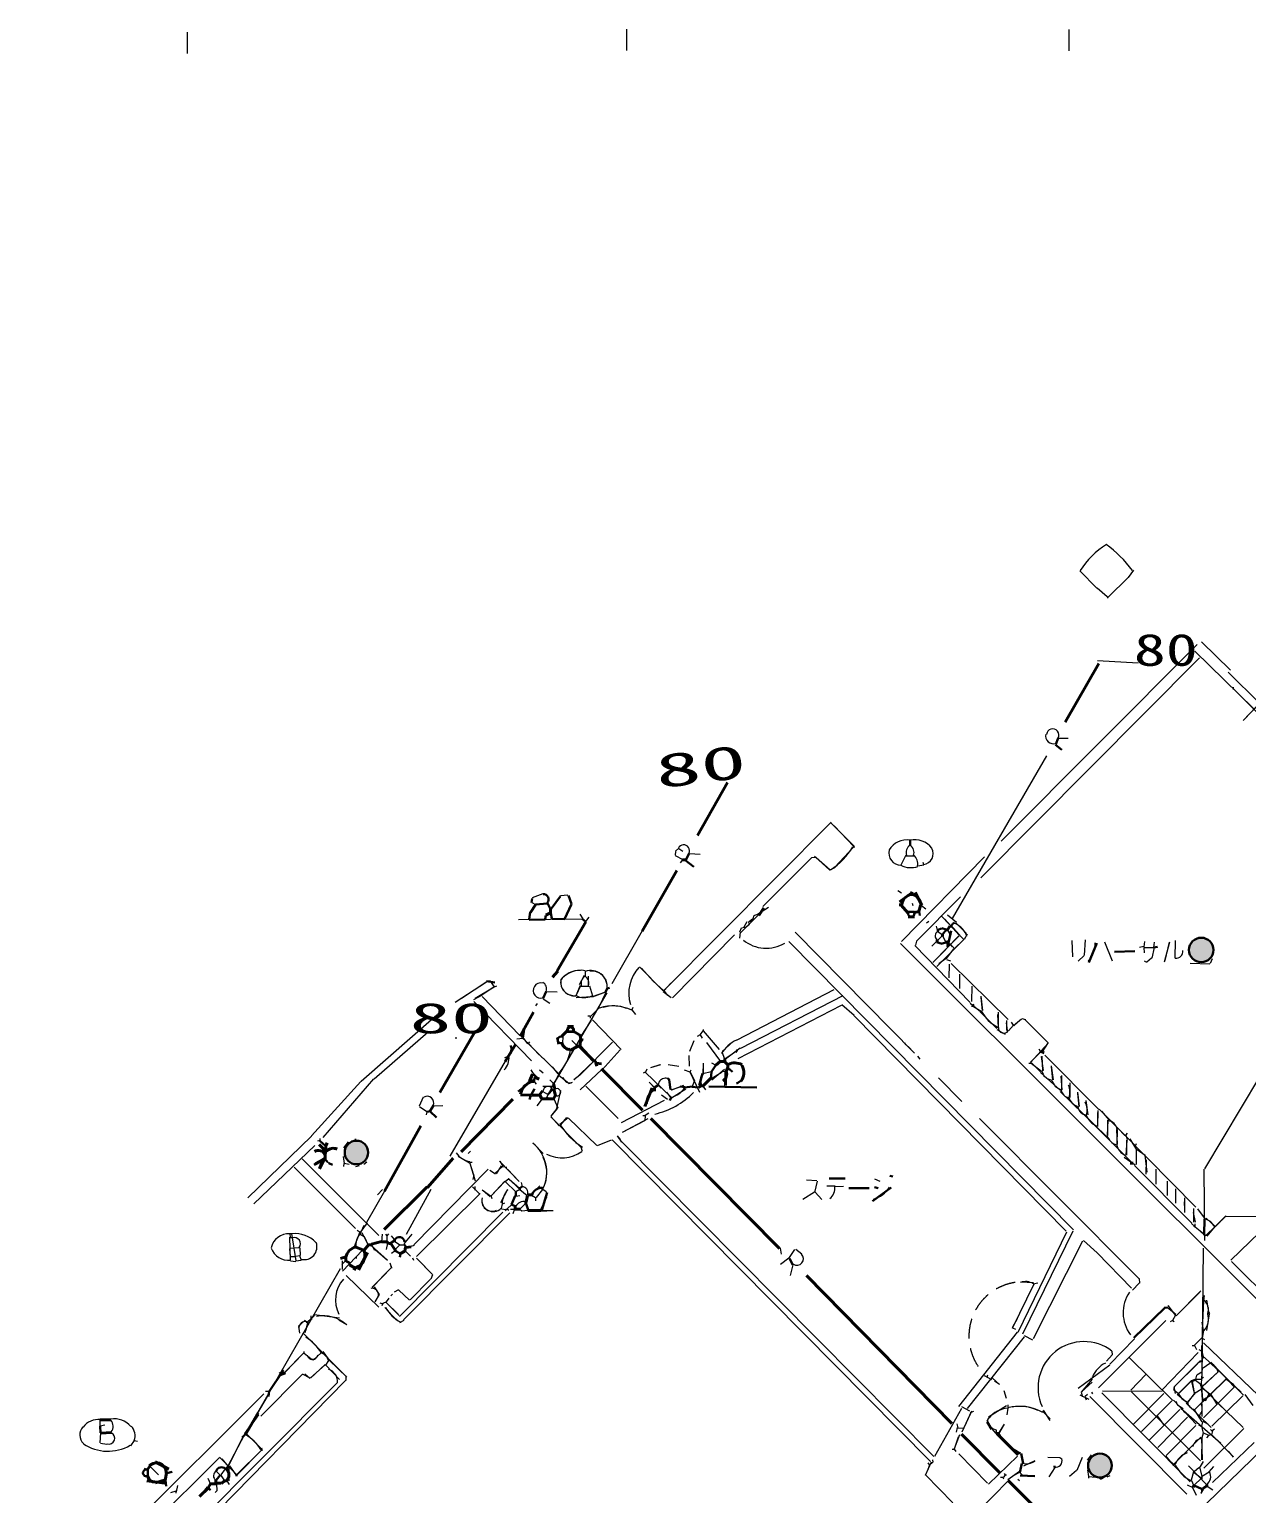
# Model space of a CAD drawing. Header units: millimetres. Extents: x -23299 to 140949, y -27274 to 87783.
# Drawn here: x 66662 to 93866, y 54684 to 87425 of the extents above; entities that cross this region are included whole.
import ezdxf

# ---------------------------------------------------------------- set-up
doc = ezdxf.new("R2010")
doc.units = ezdxf.units.MM
doc.linetypes.add('DASHED', pattern=[666.674799, 446.523571, -220.151228])
for name, color, linetype, lineweight in [('A_DASHED', 8, 'DASHED', 18), ('A_HATCH', 252, 'CONTINUOUS', 15), ('A_MED', 9, 'CONTINUOUS', 20), ('A_THIN', 8, 'CONTINUOUS', 15), ('CHECK', 2, 'CONTINUOUS', 35), ('FRAME', 8, 'CONTINUOUS', 60), ('P_LEADER', 140, 'CONTINUOUS', 20), ('P_NOMARK', 6, 'CONTINUOUS', 35), ('P_R', 5, 'CONTINUOUS', 40), ('P_R_MARK', 5, 'CONTINUOUS', 25), ('P_SIZE', 140, 'CONTINUOUS', 13), ('SYM', 4, 'CONTINUOUS', 25), ('TEXT_SHAPE', 7, 'CONTINUOUS', 30)]:
    doc.layers.add(name, color=color, linetype=linetype, lineweight=lineweight)
doc.styles.add('JP', font='msgothic.ttc')

msp = doc.modelspace()

# ---------------------------------------------------------------- hatches: boundary and pattern name
at = {"layer": 'TEXT_SHAPE'}
h = msp.add_hatch(color=7, dxfattribs=at)
h.dxf.hatch_style = 1
edge = h.paths.add_edge_path()
edge.add_arc((92850, 66842), 273, 0, 360)
h = msp.add_hatch(color=7, dxfattribs=at)
h.dxf.hatch_style = 1
edge = h.paths.add_edge_path()
edge.add_arc((73973, 62313), 263, 0, 360)
h = msp.add_hatch(color=7, dxfattribs=at)
h.dxf.hatch_style = 1
edge = h.paths.add_edge_path()
edge.add_arc((90588, 55315), 266, 0, 360)

# ---------------------------------------------------------------- linework, layer by layer
at = {"layer": 'A_DASHED', "lineweight": 15}
msp.add_arc((88873, 58208), 1214, 98.6226, 213.9325, dxfattribs=at)
at = {"layer": 'A_HATCH', "lineweight": 15}
for p, q in [((91331, 56233), (92016, 56925)), ((91515, 56075), (92196, 56763)), ((92373, 56568), (91697, 55891)), ((92540, 56395), (91882, 55721)), ((92065, 55537), (92728, 56210)), ((92843, 55952), (92247, 55353))]:
    msp.add_line(p, q, dxfattribs=at)
at = {"layer": 'A_MED', "lineweight": 20}
for p, q in [((92859, 73727), (93502, 73099)), ((93453, 73049), (94161, 72350)), ((87289, 67544), (89400, 71179)), ((85075, 69145), (85109, 69145)), ((84139, 68899), (83051, 67811)), ((84244, 68906), (84142, 68900)), ((84555, 68623), (84243, 68900)), ((86249, 68963), (86139, 68737)), ((86260, 68946), (86429, 68946)), ((86651, 68739), (86514, 68712)), ((77893, 67903), (77973, 67856)), ((78139, 68099), (77898, 68008)), ((78530, 68056), (78699, 68074)), ((86596, 67836), (86693, 67763)), ((79021, 67527), (77596, 67517)), ((78963, 67638), (79029, 67535)), ((79164, 67575), (79092, 67475)), ((82556, 67226), (82947, 67617)), ((82845, 67597), (82829, 67529)), ((82932, 67637), (82847, 67603)), ((86762, 67475), (86710, 67443)), ((80355, 67266), (79682, 66084)), ((82544, 67239), (82535, 67103)), ((86830, 66928), (87062, 67157)), ((86962, 67252), (87063, 67184)), ((87070, 67155), (87146, 67015)), ((87247, 66963), (87283, 66913)), ((89960, 67050), (89976, 66691)), ((90687, 67022), (90857, 66597)), ((79063, 66268), (78951, 66060)), ((79083, 66372), (79083, 66253)), ((79150, 66257), (79149, 66031)), ((78217, 65916), (78455, 65905)), ((78997, 66031), (79166, 66031)), ((79182, 66036), (79246, 65814)), ((79537, 65899), (79238, 65796)), ((79537, 65898), (79241, 65788)), ((87721, 66030), (87719, 65689)), ((78143, 65750), (78295, 65649)), ((78883, 65778), (79234, 65797)), ((79402, 65554), (79207, 65358)), ((79401, 65555), (79223, 65376)), ((84803, 65603), (82495, 64405)), ((87751, 65637), (87771, 65588)), ((87929, 65805), (87961, 65488)), ((87929, 65775), (87955, 65486)), ((79209, 65257), (78989, 64916)), ((87911, 65461), (88282, 65087)), ((88838, 65311), (88922, 65286)), ((88838, 65311), (88922, 65286)), ((78581, 64908), (78580, 64755)), ((81651, 64941), (81701, 64872)), ((82478, 64619), (82460, 64585)), ((77381, 64466), (77280, 64428)), ((81401, 64482), (81411, 64244)), ((81720, 64312), (81716, 64074)), ((81718, 64312), (81723, 64074)), ((89001, 64310), (89051, 64310)), ((89274, 64457), (89317, 64144)), ((89287, 64463), (89303, 64141)), ((90562, 63273), (89352, 64488)), ((89494, 64254), (89539, 63941)), ((89499, 64226), (89525, 63937)), ((77873, 64161), (77927, 64061)), ((77939, 63905), (77989, 63837)), ((78228, 63553), (78509, 64085)), ((78719, 63857), (78802, 63885)), ((80428, 64110), (80378, 64089)), ((80954, 63955), (80999, 63712)), ((81648, 63658), (81426, 64124)), ((81447, 64157), (81429, 64124)), ((89257, 64103), (89708, 63699)), ((89712, 64022), (89733, 63715)), ((89728, 64038), (89726, 63714)), ((78138, 63680), (78242, 63617)), ((78373, 63785), (78140, 63785)), ((78450, 63293), (78539, 63699)), ((80718, 63821), (80785, 63753)), ((81006, 63711), (81207, 63782)), ((81021, 63712), (81289, 63816)), ((90088, 63659), (90120, 63343)), ((90088, 63630), (90114, 63341)), ((78122, 63512), (78003, 63359)), ((78380, 63515), (78474, 63315)), ((90272, 63474), (90313, 63157)), ((90533, 63204), (90534, 62897)), ((90537, 63255), (90536, 62897)), ((90762, 63034), (90749, 62693)), ((90757, 63033), (90755, 62693)), ((90957, 62828), (90972, 62489)), ((90971, 62829), (90966, 62489)), ((91163, 62710), (91194, 62591)), ((91185, 62591), (91169, 62250)), ((91178, 62591), (91177, 62250)), ((91415, 62369), (91266, 62620)), ((78987, 62442), (79018, 62341)), ((91397, 62369), (91396, 62046)), ((91400, 62369), (91399, 62097)), ((91592, 62250), (91635, 61874)), ((91295, 62097), (91328, 62097)), ((92643, 60734), (91356, 62022)), ((91617, 62148), (91615, 61825)), ((91836, 61944), (91834, 61603)), ((92907, 61944), (92926, 60344)), ((85551, 61726), (85669, 61674)), ((92089, 61672), (92087, 61348)), ((92274, 61501), (92273, 61178)), ((92477, 61297), (92475, 60974)), ((92679, 61059), (92678, 60752)), ((94585, 60947), (93512, 59906)), ((92636, 60725), (92911, 60478)), ((72497, 59906), (72486, 60417)), ((72501, 60416), (72535, 60416)), ((74040, 60517), (73924, 60207)), ((74060, 60535), (74060, 60484)), ((74670, 60283), (74639, 60146)), ((74653, 60450), (74652, 60314)), ((74750, 60447), (74820, 60363)), ((74824, 60334), (74941, 60247)), ((74940, 60246), (74838, 60144)), ((74940, 60246), (75007, 60246)), ((75061, 60312), (75043, 60279)), ((72480, 60161), (72489, 59990)), ((72703, 60182), (72483, 60167)), ((72499, 59991), (72618, 59991)), ((72703, 60006), (72618, 59988)), ((72703, 60008), (72736, 59906)), ((72707, 60178), (72714, 60008)), ((74836, 60111), (74754, 60057)), ((75064, 60116), (75180, 59995)), ((71766, 56499), (73616, 59717)), ((73730, 59894), (73647, 59807)), ((73651, 59893), (73650, 59698)), ((74721, 59843), (74753, 59724)), ((89110, 59370), (89005, 59157)), ((91463, 59494), (91472, 59392)), ((92898, 58999), (92871, 58341)), ((92917, 59119), (92904, 59000)), ((73036, 58667), (72869, 58515)), ((73038, 58689), (73597, 58615)), ((72890, 58519), (72817, 58278)), ((72950, 58595), (72882, 58527)), ((73582, 58574), (73760, 58470)), ((90551, 57052), (92060, 58558)), ((90864, 57792), (90861, 57871)), ((92218, 56772), (91232, 57735)), ((92896, 57726), (92850, 57638)), ((72762, 57353), (71835, 56415)), ((72940, 57265), (72764, 57355)), ((73734, 57319), (73734, 57216)), ((92857, 57143), (92876, 57502)), ((71944, 56979), (72012, 56979)), ((88189, 57264), (88340, 57126)), ((90415, 57245), (90167, 56957)), ((92238, 57073), (92266, 56922)), ((92631, 57191), (92691, 56935)), ((92860, 57060), (92844, 57009)), ((71978, 56861), (71755, 56476)), ((88526, 56669), (88526, 56617)), ((90137, 56895), (90335, 56801)), ((93070, 56167), (92515, 56709)), ((92881, 56787), (92860, 56685)), ((92863, 56685), (92862, 56412)), ((93050, 56923), (93050, 56872)), ((68239, 56333), (68235, 56197)), ((88529, 56600), (88506, 56448)), ((89305, 56532), (89474, 56362)), ((89323, 56516), (89470, 56359)), ((68246, 55823), (68264, 56043)), ((71476, 56021), (71081, 55267)), ((87393, 56161), (87374, 56059)), ((88443, 56241), (88322, 56025)), ((92855, 56190), (92891, 56037)), ((92898, 56046), (93016, 55995)), ((93081, 56000), (93013, 55983)), ((93101, 56088), (93082, 56003)), ((68397, 55782), (68254, 55805)), ((69009, 55872), (68920, 55756)), ((71428, 55936), (71108, 55302)), ((89135, 55416), (88882, 55300)), ((89419, 55499), (89690, 55492)), ((89692, 55496), (89737, 55462)), ((90191, 55497), (90069, 55201)), ((69243, 55253), (69190, 55125)), ((70648, 55031), (70711, 54901)), ((70835, 55192), (70919, 55107)), ((70934, 55106), (71023, 54972)), ((71037, 55244), (70940, 55104)), ((71123, 55267), (71122, 54970)), ((88805, 55151), (88870, 55081)), ((88875, 55088), (89129, 55081)), ((89577, 55268), (89444, 55062)), ((90063, 55203), (89907, 55070)), ((90332, 55068), (90332, 55034)), ((92676, 55173), (92625, 54985)), ((92800, 55262), (92697, 55178)), ((92851, 55022), (92701, 54882)), ((93027, 55167), (92860, 55060)), ((69935, 54732), (69935, 54698)), ((69977, 54867), (69944, 54730)), ((70843, 54903), (70853, 54750)), ((71075, 54973), (71125, 54887)), ((88543, 54979), (87845, 54267)), ((92533, 54880), (92665, 54822)), ((92635, 54983), (92680, 54878)), ((92652, 54822), (92735, 54651)), ((92980, 54856), (93113, 54768))]:
    msp.add_line(p, q, dxfattribs=at)
for centre, radius, start, end in [((86267, 68844), 456, 80.0678, 149.1912), ((86451, 69019), 194, 123.4583, 197.8592), ((86446, 68829), 478, 36.5864, 101.9989), ((86248, 69022), 186, 340.2862, 58.1155), ((86624, 68991), 237, 276.0406, 30.6832), ((86144, 69014), 277, 166.86, 269.2828), ((86234, 68760), 281, 351.6251, 45.3099), ((86354, 69148), 467, 242.6028, 290.3804), ((87023, 67155), 120, 120.4698, 228.5847), ((87055, 67155), 182, 312.8059, 46.2206), ((78967, 66093), 201, 342.7859, 54.1496), ((78092, 65935), 170, 77.2826, 287.7272), ((78047, 65968), 174, 341.9446, 59.9517), ((88711, 65896), 882, 208.0272, 242.9344), ((88435, 65097), 118, 174.089, 329.6712), ((89524, 64179), 239, 189.4645, 266.1191), ((89837, 64051), 353, 199.2589, 251.7938), ((78256, 63675), 115, 29.3986, 176.2569), ((78454, 63658), 82.5, 240.4388, 128.4694), ((90297, 63359), 205, 185.4277, 266.0823), ((85367, 61861), 611, 285.3799, 328.0725), ((72587, 60276), 134, 319.8341, 110.4397), ((74199, 59015), 696, 137.9741, 207.1072), ((91933, 58729), 828, 146.29, 216.3714), ((72993, 57816), 127, 195.9995, 342.9406), ((68210, 55911), 433, 84.8942, 142.6799), ((68565, 55878), 479, 40.2021, 99.9553), ((68325, 56192), 211, 323.1597, 41.2197), ((68054, 56000), 264, 137.4997, 227.0219), ((68441, 55925), 130, 252.7517, 65.9899), ((68730, 55984), 297, 338.2775, 45.0683), ((68421, 56625), 991, 236.2369, 299.9253), ((88942, 55657), 303, 254.4968, 309.1605), ((89595, 55421), 147, 260.5977, 15.6119), ((70902, 55085), 124, 121.9849, 235.1245)]:
    msp.add_arc(centre, radius, start, end, dxfattribs=at)
at = {"layer": 'A_THIN', "lineweight": 15}
for p, q in [((92759, 73674), (88380, 69276)), ((92813, 73369), (87923, 68455)), ((94016, 72241), (92706, 73523)), ((93561, 72717), (93561, 72666)), ((94655, 71591), (93694, 72563)), ((93788, 71974), (94356, 72564)), ((93789, 71973), (94357, 72563)), ((80849, 65940), (84581, 69695)), ((84582, 69677), (85094, 69160)), ((84649, 69617), (85086, 69156)), ((85081, 69143), (84663, 68689)), ((84554, 68622), (84207, 68937)), ((86151, 67028), (88006, 68921)), ((86629, 68803), (86645, 68752)), ((84668, 68683), (84566, 68632)), ((86068, 68170), (86151, 68117)), ((83179, 67789), (82931, 67636)), ((86389, 67884), (86409, 67835)), ((87469, 68030), (86487, 67035)), ((82699, 67468), (82632, 67348)), ((82762, 67480), (82729, 67462)), ((82732, 67461), (82749, 67428)), ((87539, 67086), (87054, 67589)), ((87435, 67181), (87122, 67531)), ((87382, 67456), (87184, 67616)), ((87331, 67452), (87300, 67431)), ((82418, 67181), (81032, 65769)), ((82570, 67327), (82536, 67242)), ((82644, 67345), (82576, 67328)), ((82757, 67413), (82653, 67330)), ((86445, 64534), (83774, 67237)), ((87440, 67155), (86856, 66560)), ((86890, 66596), (87435, 67157)), ((86924, 67372), (86952, 67285)), ((87253, 67396), (87442, 67185)), ((87338, 67440), (87305, 67423)), ((87337, 67442), (87371, 67442)), ((87372, 67443), (87604, 67206)), ((87618, 67195), (87554, 67077)), ((83632, 67028), (89999, 60581)), ((94389, 58736), (86132, 66987)), ((86454, 66938), (87689, 65663)), ((86484, 67035), (86462, 66950)), ((87545, 67074), (86944, 66472)), ((87325, 66875), (87154, 66650)), ((87177, 66953), (87156, 66922)), ((87185, 66947), (87167, 66914)), ((87289, 66919), (87322, 66885)), ((87546, 67078), (87331, 66867)), ((80827, 65926), (80299, 66464)), ((87156, 66654), (86990, 66529)), ((87160, 66630), (87247, 66601)), ((87215, 66523), (87213, 66217)), ((87264, 66542), (88534, 65284)), ((80344, 66431), (80603, 66147)), ((80604, 66147), (80834, 65936)), ((87451, 66302), (87450, 65979)), ((79565, 65879), (78382, 63855)), ((78979, 66040), (78873, 65812)), ((78972, 66046), (78875, 65813)), ((79549, 65890), (79392, 65559)), ((80823, 65916), (81002, 65776)), ((80834, 65939), (80923, 65824)), ((80996, 66099), (80852, 65934)), ((84643, 65952), (82470, 64821)), ((84845, 65817), (82552, 64639)), ((78011, 65642), (77975, 65592)), ((80148, 65554), (80128, 65504)), ((80130, 65504), (80212, 65400)), ((85094, 65379), (84817, 65613)), ((87684, 65648), (87920, 65466)), ((87719, 65587), (87770, 65587)), ((87765, 65580), (87932, 65475)), ((79146, 65368), (79197, 65368)), ((79197, 65368), (79197, 65317)), ((79886, 64616), (79246, 65280)), ((85088, 65373), (89831, 60554)), ((88301, 65400), (88313, 65110)), ((88311, 65451), (88310, 65110)), ((88490, 65211), (88513, 65040)), ((88497, 65263), (88496, 65042)), ((88653, 65157), (88541, 65031)), ((88600, 65230), (88649, 65162)), ((88654, 65155), (88836, 65303)), ((88660, 65148), (88834, 65305)), ((88918, 65278), (89410, 64787)), ((88918, 65278), (89424, 64773)), ((81651, 64944), (81583, 64909)), ((81716, 65030), (81648, 64945)), ((81720, 65061), (81720, 65027)), ((82083, 64612), (81728, 65034)), ((88280, 65062), (88472, 64962)), ((78488, 64081), (77810, 64747)), ((77816, 64749), (78057, 64499)), ((77838, 64790), (77820, 64757)), ((78785, 64819), (78912, 64692)), ((79693, 64782), (78968, 64044)), ((79868, 64605), (79462, 64164)), ((81512, 64807), (81416, 64573)), ((82113, 64351), (81802, 64770)), ((82135, 64562), (82200, 64410)), ((82393, 64792), (82142, 64572)), ((82459, 64574), (82211, 64410)), ((82547, 64648), (82218, 64401)), ((86223, 64770), (86243, 64720)), ((86304, 64681), (86425, 64548)), ((89273, 64574), (89033, 64333)), ((89433, 64759), (89038, 64322)), ((89218, 64631), (89254, 64581)), ((89429, 64774), (89297, 64562)), ((77294, 64352), (76061, 62231)), ((78108, 64447), (78157, 64411)), ((78346, 64228), (78470, 64070)), ((78840, 63934), (79282, 64359)), ((80462, 64176), (80429, 64108)), ((80770, 64271), (80543, 64206)), ((80752, 64275), (80547, 64209)), ((80938, 64282), (81174, 64241)), ((81906, 64318), (82007, 64266)), ((86513, 64465), (86565, 64398)), ((89052, 64311), (89278, 64128)), ((89058, 64321), (89262, 64114)), ((78060, 64163), (78143, 64093)), ((78293, 63938), (78377, 63853)), ((78485, 64030), (78379, 63852)), ((78504, 64033), (78716, 63864)), ((78968, 64044), (78833, 63941)), ((78975, 63711), (79458, 64165)), ((81003, 63547), (80427, 64107)), ((80512, 63887), (80643, 63754)), ((80512, 63887), (80630, 63767)), ((81293, 64161), (81426, 64119)), ((81421, 64121), (81527, 63920)), ((81526, 63921), (81471, 63787)), ((81901, 64113), (81716, 64071)), ((82143, 64106), (81894, 63956)), ((82199, 64170), (81914, 63932)), ((82241, 64127), (82139, 64117)), ((87501, 63455), (86979, 63983)), ((89913, 63868), (89912, 63544)), ((94151, 64005), (92926, 61947)), ((78241, 63547), (78240, 63513)), ((79095, 63795), (79819, 63076)), ((80786, 63603), (80924, 63506)), ((80898, 63663), (80993, 63539)), ((81330, 63732), (81012, 63530)), ((81710, 63798), (81775, 63711)), ((90725, 62679), (89695, 63680)), ((91292, 62095), (89871, 63520)), ((78462, 63306), (78316, 63127)), ((78452, 63293), (78316, 63128)), ((79899, 62983), (80854, 63485)), ((80508, 63191), (80423, 63139)), ((92730, 61089), (90568, 63284)), ((90623, 63238), (90784, 63042)), ((78315, 63112), (78979, 62438)), ((78318, 63117), (78500, 62911)), ((78518, 62944), (78703, 63093)), ((78669, 63099), (78530, 62930)), ((78711, 63079), (79347, 62473)), ((80486, 63064), (79914, 62763)), ((80407, 63023), (79914, 62763)), ((80373, 63138), (80424, 63138)), ((80427, 63137), (80415, 63023)), ((87896, 63070), (91455, 59496)), ((73784, 62554), (73680, 62420)), ((73934, 62612), (73968, 62612)), ((79359, 62467), (79671, 62599)), ((79686, 62598), (86800, 55404)), ((79799, 62687), (79894, 62541)), ((79799, 62684), (79867, 62600)), ((79902, 62548), (86873, 55520)), ((90993, 62846), (91145, 62693)), ((91196, 62744), (91162, 62710)), ((73044, 62469), (71677, 61166)), ((73675, 62220), (73697, 62067)), ((91128, 62212), (91373, 62038)), ((91396, 62507), (91378, 62473)), ((91421, 62379), (91599, 62256)), ((73955, 60616), (72580, 61986)), ((74472, 60460), (72761, 62168)), ((73326, 62105), (73360, 62071)), ((73690, 62067), (73687, 61999)), ((73695, 62071), (73813, 62055)), ((74034, 62012), (73950, 61992)), ((74204, 62099), (74137, 62047)), ((76916, 61942), (75258, 60249)), ((74597, 61447), (74198, 60751)), ((74553, 61485), (74440, 61366)), ((75637, 61484), (75086, 60483)), ((76737, 61395), (75313, 59989)), ((77244, 60980), (74938, 58645)), ((77399, 60967), (75026, 58569)), ((92467, 61212), (92479, 61042)), ((92671, 60972), (92712, 60752)), ((92770, 61051), (92939, 60826)), ((73988, 60580), (74057, 60531)), ((74211, 60740), (74048, 60519)), ((74140, 60683), (74070, 60531)), ((92676, 60665), (92710, 60648)), ((92711, 60718), (92711, 60650)), ((92712, 60651), (92904, 60502)), ((92944, 60448), (93403, 60893)), ((92960, 60846), (93155, 60667)), ((93157, 60659), (92975, 60442)), ((93399, 60896), (93164, 60651)), ((94118, 60877), (93407, 60885)), ((94220, 60877), (93407, 60884)), ((72481, 60501), (72495, 60415)), ((72485, 60502), (72535, 60502)), ((72624, 59890), (72530, 60501)), ((74059, 60484), (74145, 60434)), ((74093, 60527), (74237, 60244)), ((74142, 60432), (74236, 60241)), ((74311, 60245), (74378, 60131)), ((74544, 60485), (74530, 60314)), ((74619, 60484), (74653, 60450)), ((74690, 60498), (74654, 60449)), ((75007, 60246), (75041, 60246)), ((75041, 60280), (75041, 60246)), ((75209, 60489), (75064, 60309)), ((88757, 58294), (89849, 60537)), ((88865, 58262), (89985, 60565)), ((90195, 60331), (89094, 58148)), ((90523, 60071), (90218, 60345)), ((73659, 59659), (74109, 60127)), ((73967, 59991), (73967, 59940)), ((74301, 60233), (74668, 59906)), ((74390, 60144), (74670, 59909)), ((75264, 60237), (75062, 60176)), ((75225, 59956), (75245, 59906)), ((75317, 59954), (75671, 59587)), ((75346, 59923), (75671, 59587)), ((91291, 59281), (90524, 60073)), ((92872, 57263), (92899, 60174)), ((72497, 59891), (72615, 59873)), ((72737, 59898), (72618, 59885)), ((74733, 59719), (74326, 59305)), ((74746, 59735), (74331, 59304)), ((74715, 59844), (74759, 59741)), ((93527, 59877), (94471, 58937)), ((74476, 58854), (73745, 59563)), ((74344, 59289), (74293, 59272)), ((74370, 59307), (74479, 59141)), ((75630, 59480), (75176, 59021)), ((75630, 59480), (75176, 59021)), ((75674, 59578), (75636, 59478)), ((75674, 59578), (75636, 59478)), ((89109, 59369), (88626, 58375)), ((88810, 59425), (89103, 59410)), ((89199, 59392), (89098, 59372)), ((91465, 59389), (91318, 59237)), ((74481, 59138), (74382, 58972)), ((74493, 58951), (74561, 58933)), ((74563, 58935), (74542, 58885)), ((74644, 58974), (74561, 58936)), ((74635, 58963), (74926, 58669)), ((74638, 58961), (74903, 58701)), ((74693, 59057), (74640, 58973)), ((74778, 59144), (74744, 59110)), ((74914, 59244), (74816, 59191)), ((74914, 59244), (74816, 59191)), ((75158, 59012), (74918, 59235)), ((75158, 59012), (74918, 59235)), ((92816, 59194), (92291, 58664)), ((92840, 59220), (92293, 58662)), ((92966, 59011), (93020, 58711)), ((72951, 58663), (72950, 58595)), ((74609, 58847), (74868, 58566)), ((92283, 58690), (92094, 58841)), ((92103, 58891), (92272, 58670)), ((92277, 58677), (92207, 58559)), ((93027, 58708), (92965, 58330)), ((93042, 58725), (93009, 58707)), ((72679, 58424), (72703, 58276)), ((72827, 58562), (72681, 58429)), ((73725, 57320), (72774, 58283)), ((72833, 58547), (72866, 58529)), ((72886, 58526), (72844, 58341)), ((72868, 58524), (72851, 58507)), ((72950, 58595), (72984, 58595)), ((75035, 58558), (74935, 58504)), ((87433, 56635), (88747, 58296)), ((88735, 58593), (88636, 58407)), ((88636, 58393), (88700, 58364)), ((92211, 58556), (92159, 58524)), ((92210, 58555), (92243, 58537)), ((92865, 58522), (92897, 58334)), ((92901, 58336), (92873, 58165)), ((87625, 56592), (88900, 58188)), ((88897, 58222), (89079, 58124)), ((91361, 58150), (90806, 57583)), ((92649, 57995), (92699, 57995)), ((92862, 58172), (92694, 58000)), ((92699, 57995), (92746, 57908)), ((92871, 57501), (92867, 57997)), ((92869, 58164), (92921, 58132)), ((92899, 58060), (94128, 56882)), ((72784, 57822), (72379, 57400)), ((72786, 57825), (72382, 57409)), ((72795, 57863), (72794, 57812)), ((72990, 57673), (72801, 57820)), ((73183, 57831), (73005, 57673)), ((73223, 57862), (73363, 57669)), ((73347, 57663), (73280, 57560)), ((73365, 57671), (73760, 57287)), ((90734, 57651), (90860, 57789)), ((92781, 57841), (91979, 57008)), ((92832, 57660), (92253, 57078)), ((92850, 57639), (92764, 57606)), ((92798, 57906), (92866, 57871)), ((92862, 57874), (92898, 57722)), ((92915, 57738), (93740, 56952)), ((93596, 57067), (93064, 57625)), ((72249, 57403), (72269, 57354)), ((72933, 57260), (72817, 57360)), ((73275, 57568), (72946, 57272)), ((73270, 57572), (72948, 57270)), ((73287, 57559), (73591, 57237)), ((87998, 57325), (88161, 57237)), ((88075, 57331), (88059, 57280)), ((90101, 57044), (90809, 57569)), ((91612, 57349), (91277, 57002)), ((92771, 57598), (92252, 57079)), ((92748, 57333), (92726, 57247)), ((92864, 57403), (92751, 57335)), ((93227, 57411), (92863, 57069)), ((93227, 57411), (92873, 57084)), ((93041, 57597), (92893, 57489)), ((93798, 56886), (93243, 57436)), ((69682, 53284), (73539, 57163)), ((69767, 53175), (73726, 57214)), ((88231, 57207), (88343, 57130)), ((88440, 56991), (88492, 56822)), ((90410, 57178), (90173, 56962)), ((90646, 56986), (91979, 56980)), ((92250, 57078), (92231, 57010)), ((92235, 57004), (92333, 56932)), ((92636, 57205), (92347, 56932)), ((92633, 57212), (92350, 56925)), ((92646, 57195), (92695, 56937)), ((92709, 56567), (93396, 57240)), ((92880, 57030), (92712, 56940)), ((92846, 57011), (92715, 56934)), ((92724, 57222), (92842, 57136)), ((92730, 57246), (92865, 57246)), ((93352, 56580), (92859, 57079)), ((92859, 57076), (92881, 56787)), ((92860, 57009), (92874, 56786)), ((92865, 57060), (93044, 56915)), ((92900, 57279), (92867, 57261)), ((92903, 56379), (93589, 57067)), ((93397, 57240), (93049, 56896)), ((93397, 57255), (93576, 57127)), ((66662, 51694), (71906, 56914)), ((88500, 56650), (88094, 56392)), ((90169, 56956), (90187, 56871)), ((90192, 56867), (90254, 56852)), ((90248, 56852), (90279, 56783)), ((90306, 56906), (90255, 56855)), ((90363, 56857), (92532, 54673)), ((90398, 56951), (90419, 56920)), ((92603, 54952), (90628, 56941)), ((91293, 56961), (92834, 55419)), ((92734, 56242), (92232, 56777)), ((92283, 56751), (92317, 56666)), ((92316, 56909), (92533, 56726)), ((92323, 56672), (92446, 56593)), ((92716, 56936), (92544, 56733)), ((92710, 56941), (92552, 56728)), ((93049, 56873), (92889, 56773)), ((93020, 56912), (92936, 56757)), ((93067, 56906), (93195, 56696)), ((93089, 56195), (93782, 56872)), ((93222, 56709), (93788, 56161)), ((93825, 56903), (94006, 56656)), ((87497, 56588), (86892, 55516)), ((87493, 56633), (87672, 56536)), ((87717, 56532), (87503, 56060)), ((87693, 56480), (87545, 56156)), ((87758, 56526), (87686, 56490)), ((88098, 56381), (88063, 56296)), ((89471, 56322), (89325, 56555)), ((91867, 56423), (92021, 56209)), ((91926, 56342), (91962, 56292)), ((93286, 55804), (92391, 56589)), ((92456, 56532), (92489, 56497)), ((92872, 56288), (92703, 56559)), ((92811, 56446), (92811, 56412)), ((68349, 56214), (68248, 56194)), ((71516, 56026), (71855, 55683)), ((87445, 56003), (87326, 55684)), ((87388, 56243), (87408, 56159)), ((87541, 56146), (87406, 56149)), ((88174, 56132), (88258, 56030)), ((88187, 56146), (88266, 56112)), ((88266, 56107), (88271, 56039)), ((88446, 56239), (88319, 56040)), ((92791, 56221), (92858, 56186)), ((92881, 56293), (92860, 56191)), ((92894, 56038), (92863, 55935)), ((92887, 56309), (93005, 56239)), ((93803, 56146), (92906, 55259)), ((93059, 56119), (93093, 56085)), ((93569, 55508), (93084, 56004)), ((93146, 56127), (93096, 56091)), ((69009, 55876), (69077, 55860)), ((87285, 55682), (87336, 55682)), ((87418, 55950), (87331, 55683)), ((87332, 55679), (87368, 55629)), ((92142, 53669), (94239, 55700)), ((92860, 55936), (92873, 55442)), ((92862, 55931), (92860, 55442)), ((93014, 55985), (92965, 55932)), ((94030, 55830), (93102, 54938)), ((67472, 52067), (70907, 55490)), ((71287, 55119), (70915, 55505)), ((70968, 55461), (71103, 55292)), ((71849, 55655), (71303, 55112)), ((71851, 55658), (71304, 55107)), ((86813, 55388), (86678, 55088)), ((86743, 55376), (86775, 55324)), ((86852, 55389), (86780, 55320)), ((86848, 55444), (86853, 55393)), ((87432, 55574), (88075, 54919)), ((88097, 54900), (88747, 55527)), ((90391, 55553), (90304, 55435)), ((92052, 55532), (92231, 55316)), ((92107, 55454), (92253, 55327)), ((92895, 55406), (92805, 55256)), ((93455, 55633), (93565, 55504)), ((69548, 55108), (69362, 55294)), ((71135, 55307), (71278, 55109)), ((86690, 55107), (87297, 54478)), ((86780, 55322), (86724, 55188)), ((88367, 55052), (88417, 55052)), ((88415, 55050), (88433, 55017)), ((88471, 55101), (88421, 55048)), ((88449, 55135), (88467, 55102)), ((88469, 55103), (88502, 55103)), ((88786, 55184), (88529, 54997)), ((88802, 55166), (88632, 55079)), ((88752, 55013), (88786, 54979)), ((90311, 55221), (90329, 55068)), ((90332, 55072), (90484, 55051)), ((90617, 55002), (90567, 55032)), ((90687, 55051), (90619, 55006)), ((90807, 55084), (90738, 55052)), ((92975, 54882), (92568, 55305)), ((92695, 55158), (92849, 55042)), ((92821, 55259), (92866, 55070)), ((93126, 55291), (93023, 55172)), ((69933, 54738), (69815, 54704)), ((70853, 54746), (70819, 54712)), ((92865, 54794), (92847, 54692)), ((92855, 54795), (92888, 54795))]:
    msp.add_line(p, q, dxfattribs=at)
for centre, radius, start, end in [((83681, 69985), 1617, 303.2011, 328.9215), ((87145, 66979), 496, 18.79, 65.72), ((83128, 67677), 798, 230.3268, 301.3941), ((79196, 66091), 202, 124.9291, 196.5745), ((79206, 66009), 372, 355.4929, 108.6675), ((79235, 66024), 345, 13.2322, 97.7696), ((80901, 65875), 844, 136.8809, 197.4165), ((79063, 66151), 376, 241.4796, 296.5553), ((79707, 64600), 989, 64.9528, 107.7675), ((79720, 64822), 769, 67.881, 107.7286), ((77705, 64810), 1073, 317.7844, 348.7594), ((76996, 64429), 387, 316.2877, 5.5352), ((78740, 64024), 154, 192.3311, 294.0113), ((80218, 64959), 1837, 283.2892, 314.5863), ((89903, 63725), 180, 183.5983, 267.5145), ((89579, 63664), 339, 339.1661, 26.9167), ((90164, 63610), 277, 193.7446, 256.1129), ((89874, 63254), 427, 346.0408, 25.5576), ((79798, 63702), 1485, 211.1124, 238.4992), ((90721, 63338), 482, 202.9685, 245.3646), ((90739, 62790), 237, 9.282, 81.988), ((91064, 62812), 345, 200.096, 251.8091), ((78571, 62960), 765, 242.8683, 305.1427), ((91284, 62562), 335, 192.7089, 248.2094), ((92880, 60544), 283, 24.4187, 79.332), ((72460, 60090), 404, 86.6187, 167.067), ((72602, 59853), 646, 43.7859, 95.8897), ((72804, 60204), 287, 257.2276, 19.5882), ((72459, 60314), 413, 199.5442, 275.5137), ((74327, 59136), 138, 315.2948, 84.2484), ((88922, 59084), 343, 58.9387, 109.1797), ((92745, 58802), 266, 340.5741, 50.5306), ((73241, 57912), 749, 47.2101, 102.1596), ((75337, 59230), 805, 207.5953, 242.1427), ((92617, 58594), 397, 318.036, 16.5161), ((72841, 58380), 157, 93.3638, 195.1721), ((72290, 57301), 1042, 30.6046, 57.8708), ((90230, 57057), 1027, 52.5923, 204.1586), ((73137, 57617), 217, 10.9679, 77.5263), ((73260, 57189), 291, 355.2163, 72.8786), ((90960, 57080), 581, 115.7655, 157.8068), ((92997, 57380), 226, 9.3122, 80.1395), ((92651, 57049), 331, 199.1832, 250.6649), ((92758, 56780), 223, 191.6409, 257.3357), ((92646, 56588), 225, 319.2957, 23.8985), ((88225, 56302), 151, 147.8372, 256.0817), ((88781, 55524), 1113, 61.4, 103.1233), ((88805, 55760), 878, 63.2511, 101.7058), ((70961, 55118), 1037, 32.1543, 58.8793), ((92929, 55642), 290, 103.2379, 161.8287), ((92953, 55661), 759, 205.0017, 244.9066), ((92851, 55065), 211, 303.5947, 31.0883)]:
    msp.add_arc(centre, radius, start, end, dxfattribs=at)
at = {"layer": 'CHECK', "lineweight": 30}
msp.add_line((90909, 66802), (91366, 66811), dxfattribs=at)
at = {"layer": 'CHECK', "lineweight": 15}
for p, q in [((90393, 57298), (90393, 57298)), ((90360, 57228), (90360, 57228)), ((90371, 57283), (90371, 57283)), ((90413, 57235), (90413, 57235)), ((92893, 54782), (92838, 54693))]:
    msp.add_line(p, q, dxfattribs=at)
at = {"layer": 'FRAME', "lineweight": 20}
for p, q in [((80008, 87425), (80005, 86948)), ((89889, 87423), (89889, 86946)), ((70191, 87359), (70188, 86882))]:
    msp.add_line(p, q, dxfattribs=at)
at = {"layer": 'P_LEADER', "lineweight": 20}
for p, q in [((90531, 73316), (91440, 73257)), ((77099, 66034), (77049, 66013)), ((74074, 63901), (72966, 62682))]:
    msp.add_line(p, q, dxfattribs=at)
at = {"layer": 'P_LEADER', "lineweight": 15}
for p, q in [((76912, 66142), (76320, 65759)), ((76964, 66149), (76914, 66142)), ((77054, 66018), (76967, 66147)), ((76879, 66124), (76182, 65665)), ((76781, 65828), (76586, 65723)), ((77051, 66011), (76627, 65755)), ((77051, 66016), (76777, 65830)), ((76597, 65686), (77886, 64361)), ((76779, 65800), (77623, 64931)), ((75772, 65387), (74076, 63898)), ((75577, 65002), (74371, 63949)), ((76180, 64875), (76214, 64875)), ((77689, 64861), (77553, 64844)), ((77647, 64947), (77797, 64739)), ((77685, 64872), (77815, 64747)), ((74357, 63960), (73223, 62645)), ((72970, 62678), (71548, 61298)), ((73153, 62581), (73102, 62565)), ((73155, 62629), (73154, 62578))]:
    msp.add_line(p, q, dxfattribs=at)
at = {"layer": 'P_LEADER', "lineweight": 30}
msp.add_line((77062, 66115), (76882, 66140), dxfattribs=at)
at = {"layer": 'P_NOMARK', "lineweight": 40}
for p, q in [((79097, 67473), (78461, 66376)), ((78471, 66369), (78357, 66233)), ((81888, 63968), (81716, 63799)), ((82224, 64125), (82223, 63814)), ((77469, 63509), (76311, 62331)), ((76131, 62187), (75563, 61529)), ((75550, 61545), (74590, 60588))]:
    msp.add_line(p, q, dxfattribs=at)
at = {"layer": 'P_NOMARK', "lineweight": 30}
for p, q in [((79023, 67532), (79089, 67480)), ((81850, 63789), (82917, 63766))]:
    msp.add_line(p, q, dxfattribs=at)
msp.add_arc((82374, 64103), 261, 290.2532, 38.6991, dxfattribs=at)
at = {"layer": 'P_NOMARK', "lineweight": 40}
msp.add_arc((82301, 64100), 329, 322.9707, 28.4093, dxfattribs=at)
at = {"layer": 'P_R', "lineweight": 40}
for p, q in [((90565, 73243), (89810, 71937)), ((82265, 70588), (81594, 69397)), ((81132, 68614), (80355, 67265)), ((76607, 64994), (75838, 63655)), ((79325, 64312), (79341, 64243)), ((79327, 64308), (79446, 64292)), ((79448, 64181), (80362, 63262)), ((80579, 63758), (80417, 63343)), ((80630, 63716), (80664, 63716)), ((75410, 62908), (74597, 61448)), ((80550, 63073), (83428, 60166)), ((84030, 59560), (87279, 56255)), ((87497, 56016), (88346, 55160)), ((91370, 52142), (88539, 54979))]:
    msp.add_line(p, q, dxfattribs=at)
at = {"layer": 'P_R', "lineweight": 30}
for p, q in [((80630, 63767), (80630, 63716)), ((80714, 63820), (80631, 63766))]:
    msp.add_line(p, q, dxfattribs=at)
msp.add_arc((80795, 63422), 336, 119.2204, 181.8554, dxfattribs=at)
at = {"layer": 'P_R_MARK', "lineweight": 30}
for p, q in [((89596, 71425), (89738, 71316)), ((89654, 71580), (89600, 71444)), ((81322, 68845), (81512, 68698)), ((81409, 68996), (81332, 68855)), ((75631, 63235), (75546, 63220)), ((75691, 63364), (75622, 63246)), ((75622, 63232), (75758, 63097)), ((83653, 59941), (83727, 59800))]:
    msp.add_line(p, q, dxfattribs=at)
at = {"layer": 'P_R_MARK', "lineweight": 20}
for p, q in [((89660, 71577), (89880, 71577)), ((81175, 69116), (81102, 69047)), ((81101, 69044), (81094, 68959)), ((81096, 68953), (81265, 68862)), ((81416, 68995), (81653, 68985)), ((75466, 63553), (75375, 63349)), ((75385, 63338), (75549, 63228)), ((75699, 63358), (75902, 63366)), ((83633, 59953), (83451, 59811)), ((83635, 59944), (83767, 60146)), ((83793, 60151), (83928, 60047)), ((83727, 59802), (83664, 59562))]:
    msp.add_line(p, q, dxfattribs=at)
at = {"layer": 'P_R_MARK', "lineweight": 15}
for p, q in [((81180, 69113), (81268, 69050)), ((81261, 68857), (81210, 68789)), ((75548, 63223), (75529, 63156)), ((83442, 60177), (83464, 60040))]:
    msp.add_line(p, q, dxfattribs=at)
at = {"layer": 'P_R_MARK', "lineweight": 40}
msp.add_line((81262, 68856), (81330, 68856), dxfattribs=at)
at = {"layer": 'P_R_MARK', "lineweight": 20}
for centre, radius, start, end in [((89531, 71646), 137, 331.9637, 173.5432), ((89546, 71626), 176, 167.2172, 288.5849), ((81285, 69063), 130, 331.5754, 155.4088), ((75547, 63418), 153, 339.07, 117.5876), ((83817, 59935), 144, 236.7808, 44.7107)]:
    msp.add_arc(centre, radius, start, end, dxfattribs=at)
at = {"layer": 'SYM', "lineweight": 15}
for p, q in [((90521, 74930), (90140, 75317)), ((91336, 75330), (91218, 75168)), ((91217, 75168), (90772, 74728)), ((90749, 74733), (90524, 74933))]:
    msp.add_line(p, q, dxfattribs=at)
at = {"layer": 'SYM', "lineweight": 20}
msp.add_line((90758, 74743), (90758, 74709), dxfattribs=at)
at = {"layer": 'SYM', "lineweight": 15}
for centre, radius, start, end in [((91843, 74188), 2046, 122.8682, 146.2667), ((89237, 73822), 2563, 35.9828, 54.4636), ((78841, 66121), 305, 167.6509, 276.5943), ((78979, 65820), 567, 79.2901, 139.5434), ((82735, 64185), 692, 112.6425, 150.8699), ((80876, 63814), 160, 61.3744, 144.6171), ((80858, 64083), 556, 284.9927, 324.9138), ((88588, 55971), 631, 95.586, 139.9859), ((92688, 55175), 450, 109.9106, 158.756)]:
    msp.add_arc(centre, radius, start, end, dxfattribs=at)
at = {"layer": 'SYM', "lineweight": 20}
for centre, radius, start, end in [((78958, 65871), 513, 87.4092, 146.2248), ((78829, 66117), 293, 173.3466, 266.4098), ((80874, 63814), 159, 74.1235, 178.4773), ((74327, 60237), 371, 137.2076, 186.4776)]:
    msp.add_arc(centre, radius, start, end, dxfattribs=at)
at = {"layer": 'SYM', "lineweight": 40}
for centre, radius, start, end in [((82431, 63945), 371, 64.1811, 115.0058), ((78010, 63546), 376, 113.6593, 169.3119), ((82093, 64055), 154, 294.6741, 25.0651)]:
    msp.add_arc(centre, radius, start, end, dxfattribs=at)
at = {"layer": 'SYM', "lineweight": 30}
msp.add_arc((81977, 63901), 314, 146.5459, 198.5489, dxfattribs=at)
at = {"layer": 'TEXT_SHAPE', "lineweight": 30}
for p, q in [((86346, 69298), (86346, 69178)), ((77977, 67849), (77863, 67679)), ((77898, 67990), (77887, 67905)), ((78243, 67880), (77971, 67860)), ((78239, 67885), (78305, 67765)), ((78324, 67758), (78529, 68042)), ((78778, 67865), (78624, 67532)), ((78714, 68061), (78777, 67873)), ((83075, 67786), (82966, 67611)), ((77855, 67683), (77830, 67530)), ((77835, 67516), (78190, 67519)), ((78202, 67615), (78187, 67530)), ((78314, 67666), (78342, 67546)), ((78343, 67536), (78631, 67526)), ((82833, 67526), (82766, 67474)), ((86305, 67693), (86441, 67693)), ((86548, 67699), (86562, 67613)), ((86964, 67288), (87049, 67324)), ((86964, 67289), (86964, 67255)), ((87051, 67330), (87153, 67298)), ((87149, 67291), (87066, 67187)), ((87262, 67268), (87198, 66969)), ((87302, 67426), (87266, 67377)), ((86945, 67014), (87030, 66982)), ((87032, 66976), (87152, 67005)), ((87183, 67017), (87183, 66966)), ((87183, 66966), (87251, 66966)), ((90516, 66994), (90341, 66563)), ((91876, 66908), (91791, 66893)), ((78210, 65915), (78147, 65760)), ((79574, 65980), (79541, 65894)), ((79625, 65993), (79574, 65977)), ((78457, 64882), (78491, 64736)), ((82003, 64262), (81903, 64107)), ((82274, 64208), (82373, 64120)), ((77862, 63892), (77587, 63673)), ((77930, 64066), (77995, 63995)), ((77967, 63994), (77933, 63960)), ((80921, 63974), (80966, 63940)), ((80961, 63937), (80991, 63720)), ((81704, 64077), (81633, 63814)), ((81906, 64107), (81890, 63971)), ((77868, 63598), (77837, 63495)), ((77950, 63736), (77878, 63602)), ((78362, 63732), (78247, 63609)), ((81007, 63544), (80972, 63476)), ((81207, 63788), (81309, 63774)), ((81477, 63786), (81308, 63764)), ((81477, 63783), (81612, 63763)), ((73153, 62576), (73285, 62454)), ((73275, 62156), (73326, 62105)), ((73357, 62072), (73441, 62037)), ((77674, 61554), (77624, 61518)), ((84890, 61732), (84534, 61733)), ((85890, 61794), (85957, 61776)), ((77520, 61341), (77439, 61152)), ((77537, 61437), (77536, 61334)), ((77622, 61522), (77622, 61488)), ((78231, 61415), (78118, 61021)), ((78130, 61521), (78130, 61487)), ((84973, 61512), (85431, 61515)), ((85920, 61533), (85503, 61223)), ((85549, 61535), (85633, 61517)), ((77450, 61145), (77517, 61111)), ((77765, 61167), (77807, 61028)), ((77806, 61020), (78094, 61020)), ((77806, 61011), (78094, 61011)), ((92921, 60820), (92919, 60488)), ((75047, 60250), (75080, 60198)), ((92910, 60513), (92926, 60462)), ((74838, 60111), (74953, 60054)), ((74959, 60058), (74944, 59972)), ((73820, 59837), (73820, 59786)), ((92029, 58831), (91341, 58169)), ((92093, 58845), (92025, 58838)), ((72343, 57444), (72022, 56971)), ((72021, 56977), (72004, 56859)), ((92727, 57236), (92642, 57202)), ((92845, 57143), (92860, 57092)), ((92865, 57093), (92865, 57059)), ((71786, 56459), (71481, 56021)), ((71777, 56493), (71495, 56011)), ((68244, 56196), (68254, 56043)), ((71496, 56013), (71417, 55944)), ((88269, 56039), (88320, 56039)), ((88844, 55361), (88798, 55156)), ((88825, 55583), (88870, 55360)), ((69310, 55226), (69310, 55073)), ((69853, 55171), (69733, 55142)), ((70925, 55102), (70838, 54984)), ((71292, 55124), (71292, 55073)), ((88805, 55091), (89129, 55080)), ((89571, 55307), (89570, 55273)), ((92856, 55051), (92856, 55017)), ((69708, 54989), (69718, 54852)), ((70664, 54817), (70714, 54766)), ((92696, 54866), (92855, 54797)), ((92971, 54850), (92886, 54799))]:
    msp.add_line(p, q, dxfattribs=at)
at = {"layer": 'TEXT_SHAPE', "lineweight": 40}
for p, q in [((86363, 68101), (86111, 67916)), ((86388, 68142), (86371, 68090)), ((86456, 68128), (86606, 67844)), ((86103, 67851), (86153, 67851)), ((86144, 67843), (86292, 67669)), ((86580, 67838), (86538, 67699)), ((78308, 67669), (78205, 67620)), ((78310, 67768), (78310, 67666)), ((86305, 67579), (86440, 67579)), ((86542, 67698), (86441, 67678)), ((87065, 67187), (87065, 67153)), ((87150, 67289), (87184, 67289)), ((87235, 67375), (87182, 67290)), ((87236, 67374), (87269, 67374)), ((86946, 67068), (86946, 67017)), ((87149, 67017), (87183, 67017)), ((77931, 65451), (77633, 64917)), ((77930, 65451), (77723, 65075)), ((77712, 65079), (77682, 64875)), ((78682, 65033), (78562, 64914)), ((78687, 65019), (78823, 65007)), ((78688, 65129), (78824, 65129)), ((78828, 65019), (78977, 64928)), ((78982, 64841), (78971, 64687)), ((78972, 64925), (78989, 64840)), ((78992, 64842), (79042, 64821)), ((77530, 64729), (77298, 64349)), ((78909, 64681), (78753, 64603)), ((78906, 64687), (78974, 64687)), ((78965, 64678), (79277, 64363)), ((78971, 64684), (79264, 64367)), ((82460, 64581), (82477, 64564)), ((89269, 64573), (89337, 64542)), ((79261, 64363), (79294, 64363)), ((79296, 64365), (79332, 64315)), ((82104, 64348), (82003, 64263)), ((82106, 64346), (82208, 64346)), ((82203, 64341), (82273, 64275)), ((82208, 64414), (82208, 64346)), ((82269, 64212), (82237, 64126)), ((82275, 64278), (82275, 64210)), ((77908, 64063), (77839, 63911)), ((77853, 63904), (77937, 63904)), ((77937, 63955), (77937, 63904)), ((77979, 63993), (78055, 63953)), ((77986, 63984), (78055, 63953)), ((78379, 63853), (78405, 63736)), ((77642, 63603), (77868, 63596)), ((77885, 63598), (78071, 63598)), ((78132, 63689), (78066, 63602)), ((78071, 63597), (78118, 63511)), ((78411, 63580), (78375, 63513)), ((78385, 63736), (78418, 63583)), ((81681, 63800), (81613, 63765)), ((81680, 63801), (81714, 63801)), ((78122, 63513), (78240, 63513)), ((78240, 63513), (78274, 63513)), ((78274, 63513), (78376, 63513)), ((73136, 62491), (73284, 62351)), ((73272, 62271), (73271, 62152)), ((73292, 62356), (73277, 62270)), ((73322, 62528), (73287, 62460)), ((73289, 62459), (73289, 62357)), ((73265, 62184), (73030, 62038)), ((73248, 62163), (73055, 62059)), ((73249, 62155), (73144, 61952)), ((73229, 62146), (73149, 61949)), ((91295, 62097), (91294, 62046)), ((77798, 61350), (77765, 61213)), ((77807, 61368), (77892, 61368)), ((77518, 61113), (77518, 61045)), ((77518, 61045), (77637, 61045)), ((77756, 61215), (77756, 61164)), ((74244, 60247), (74144, 60126)), ((74245, 60246), (74313, 60246)), ((74531, 60323), (74308, 60265)), ((74533, 60314), (74652, 60314)), ((74652, 60314), (74686, 60280)), ((74686, 60280), (74737, 60280)), ((74817, 60337), (74734, 60284)), ((74740, 60282), (74834, 60141)), ((74822, 60365), (74821, 60331)), ((73734, 59981), (73616, 59944)), ((73736, 59974), (73735, 59889)), ((73956, 60193), (74112, 60134)), ((74221, 60075), (74018, 59689)), ((74109, 60127), (74143, 60127)), ((74838, 60144), (74837, 60110)), ((75057, 60110), (74959, 60053)), ((75066, 60196), (75055, 60110)), ((75194, 60207), (75075, 60191)), ((73737, 59892), (73822, 59841)), ((73822, 59792), (73938, 59736)), ((73941, 59734), (73925, 59683)), ((72388, 57385), (72270, 57345)), ((68248, 56333), (68485, 56333)), ((68501, 56054), (68264, 56039)), ((88064, 56292), (88161, 56127)), ((88280, 56028), (88762, 55553)), ((71871, 55683), (71838, 55665)), ((69475, 55400), (69783, 55232)), ((69355, 55299), (69306, 55229)), ((69729, 55142), (69698, 54988)), ((71038, 55243), (71072, 55243)), ((71106, 55294), (71070, 55244)), ((69292, 54969), (69690, 54919)), ((69479, 54928), (69697, 54994)), ((70664, 54817), (70466, 54620)), ((70652, 54827), (70530, 54685)), ((70714, 54903), (70662, 54819)), ((70715, 54903), (70833, 54902)), ((70834, 54988), (70834, 54919)), ((70952, 54919), (70834, 54919)), ((71022, 54969), (70954, 54916)), ((71020, 54971), (71071, 54971)), ((92689, 54879), (92673, 54828)), ((92973, 54880), (92973, 54846))]:
    msp.add_line(p, q, dxfattribs=at)
at = {"layer": 'TEXT_SHAPE', "lineweight": 20}
for p, q in [((90254, 67068), (90235, 66726)), ((91569, 66917), (91468, 66896)), ((91583, 67033), (91566, 66914)), ((91567, 66896), (91578, 66777)), ((91570, 66897), (91790, 66897)), ((91801, 66894), (91750, 66656)), ((91800, 67017), (91787, 66897)), ((92143, 67012), (92022, 66565)), ((92136, 67014), (92037, 66605)), ((92270, 67050), (92262, 66658)), ((90231, 66721), (90099, 66587)), ((91635, 66564), (91584, 66587)), ((91739, 66657), (91638, 66565)), ((76247, 62228), (76497, 62081)), ((76506, 62100), (76557, 62100)), ((77064, 61862), (77064, 61828)), ((78072, 61565), (77882, 61375)), ((84027, 61705), (84258, 61685)), ((84265, 61671), (84207, 61419)), ((84482, 61568), (84669, 61564)), ((84856, 61740), (84534, 61734)), ((84669, 61553), (84855, 61558)), ((77350, 61488), (77195, 61185)), ((77622, 61346), (77537, 61331)), ((77620, 61489), (77538, 61435)), ((77622, 61488), (77788, 61349)), ((77886, 61358), (77971, 61308)), ((78221, 61314), (78087, 61031)), ((78134, 61494), (78212, 61442)), ((78212, 61436), (78215, 61317)), ((84205, 61428), (83947, 61262)), ((84220, 61427), (84375, 61260)), ((77227, 61165), (77210, 61063)), ((77283, 61177), (77232, 61161)), ((77750, 61170), (77631, 61051)), ((77634, 61042), (77667, 61008)), ((77671, 61007), (77806, 61022)), ((78095, 61002), (78365, 61018))]:
    msp.add_line(p, q, dxfattribs=at)
at = {"layer": 'TEXT_SHAPE', "lineweight": 15}
for p, q in [((93042, 66524), (92602, 66536)), ((93093, 66641), (93053, 66535)), ((76522, 62341), (76470, 62291)), ((77914, 62526), (78144, 62294)), ((76496, 62097), (76590, 61811)), ((76500, 62094), (76625, 61681)), ((76956, 61920), (77057, 61851)), ((77233, 61999), (77071, 61854)), ((77206, 62014), (77097, 61837)), ((77612, 61664), (77169, 62119)), ((77174, 62122), (77245, 62005)), ((77235, 62002), (77336, 61985)), ((77353, 61930), (77597, 61683)), ((76593, 61811), (76576, 61708)), ((76617, 61556), (76616, 61471)), ((77288, 61669), (76981, 61344)), ((77292, 61666), (76982, 61347)), ((77294, 61666), (77377, 61731)), ((77301, 61658), (77533, 61432)), ((77301, 61658), (77536, 61431)), ((77370, 61730), (77613, 61496)), ((77382, 61717), (77615, 61514)), ((77655, 61640), (77674, 61556)), ((76565, 61545), (76729, 61380)), ((76779, 61477), (76971, 61343)), ((76804, 61465), (76960, 61327)), ((76978, 61352), (76996, 61284)), ((77977, 61317), (77976, 61232)), ((78129, 61488), (77988, 61308)), ((77212, 61055), (77314, 61042)), ((77317, 61044), (77299, 61010)), ((77315, 61045), (77349, 61045)), ((77446, 61153), (77338, 61057)), ((77348, 61043), (77381, 61025)), ((77416, 61045), (77501, 61045)), ((77501, 61045), (77470, 60942)), ((78094, 61014), (78365, 61013))]:
    msp.add_line(p, q, dxfattribs=at)
at = {"layer": 'TEXT_SHAPE'}
for centre, radius in [((92850, 66842), 273), ((73973, 62313), 263), ((90588, 55315), 266)]:
    msp.add_circle(centre, radius, dxfattribs=at)
at = {"layer": 'TEXT_SHAPE', "lineweight": 30}
for centre, radius, start, end in [((78152, 67975), 115, 315.7541, 94.7951), ((86372, 67649), 69, 154.1716, 24.9492), ((78546, 64830), 76.3, 73.6028, 286.4573), ((77247, 64615), 189, 312.0312, 27.8732), ((78119, 61284), 240, 87.351, 159.5258), ((74934, 60309), 112, 1.9769, 153.8376), ((89275, 56595), 1111, 210.2318, 245.3932), ((69279, 55149), 76.2, 67.8349, 291.9631), ((70958, 55147), 129, 49.9991, 159.989)]:
    msp.add_arc(centre, radius, start, end, dxfattribs=at)
at = {"layer": 'TEXT_SHAPE', "lineweight": 40}
for centre, radius, start, end in [((86411, 67830), 253, 98.0091, 175.4531), ((86339, 67838), 249, 359.1724, 81.8656), ((78756, 65052), 68, 328.171, 200.0515), ((78729, 64778), 159, 188.1294, 277.76), ((73120, 62192), 167, 27.5994, 119.9792), ((73454, 62195), 212, 65.4299, 135.5711), ((74012, 59924), 279, 101.4038, 169.7022), ((73873, 60015), 290, 283.1368, 22.4431), ((69505, 55156), 217, 356.1444, 136.0915), ((69476, 55110), 171, 192.5937, 270.8795), ((70938, 55104), 185, 314.8429, 46.1395)]:
    msp.add_arc(centre, radius, start, end, dxfattribs=at)
at = {"layer": 'TEXT_SHAPE', "lineweight": 20}
for centre, radius, start, end in [((89915, 66987), 567, 316.4524, 1.2204), ((92285, 66811), 157, 264.21, 6.0489), ((76570, 62557), 449, 214.448, 262.0455), ((77659, 61408), 146, 344.935, 84.5734), ((84352, 61524), 312, 309.2344, 5.4941), ((77005, 61234), 234, 164.0307, 295.4158), ((77715, 61150), 487, 137.1876, 178.3524), ((77718, 60997), 220, 80.1364, 149.7149)]:
    msp.add_arc(centre, radius, start, end, dxfattribs=at)
at = {"layer": 'TEXT_SHAPE', "lineweight": 15}
for centre, radius, start, end in [((77384, 61869), 842, 335.0601, 51.086), ((77406, 61851), 820, 343.9791, 25.2568), ((77027, 61246), 253, 167.0097, 315.3567)]:
    msp.add_arc(centre, radius, start, end, dxfattribs=at)

# ---------------------------------------------------------------- texts
at = {"layer": 'P_SIZE', "style": 'JP'}
for height, rotation, width, p in [(714.8, -0.0129, 1.469239, (91344, 73194)), (748.4, 7.2703, 2, (80702, 70448)), (680.8, -0.0129, 2, (75164, 64977))]:
    msp.add_text('80', height=height, rotation=rotation, dxfattribs=dict(at, width=width)).set_placement(p)

doc.saveas('drawing.dxf')
